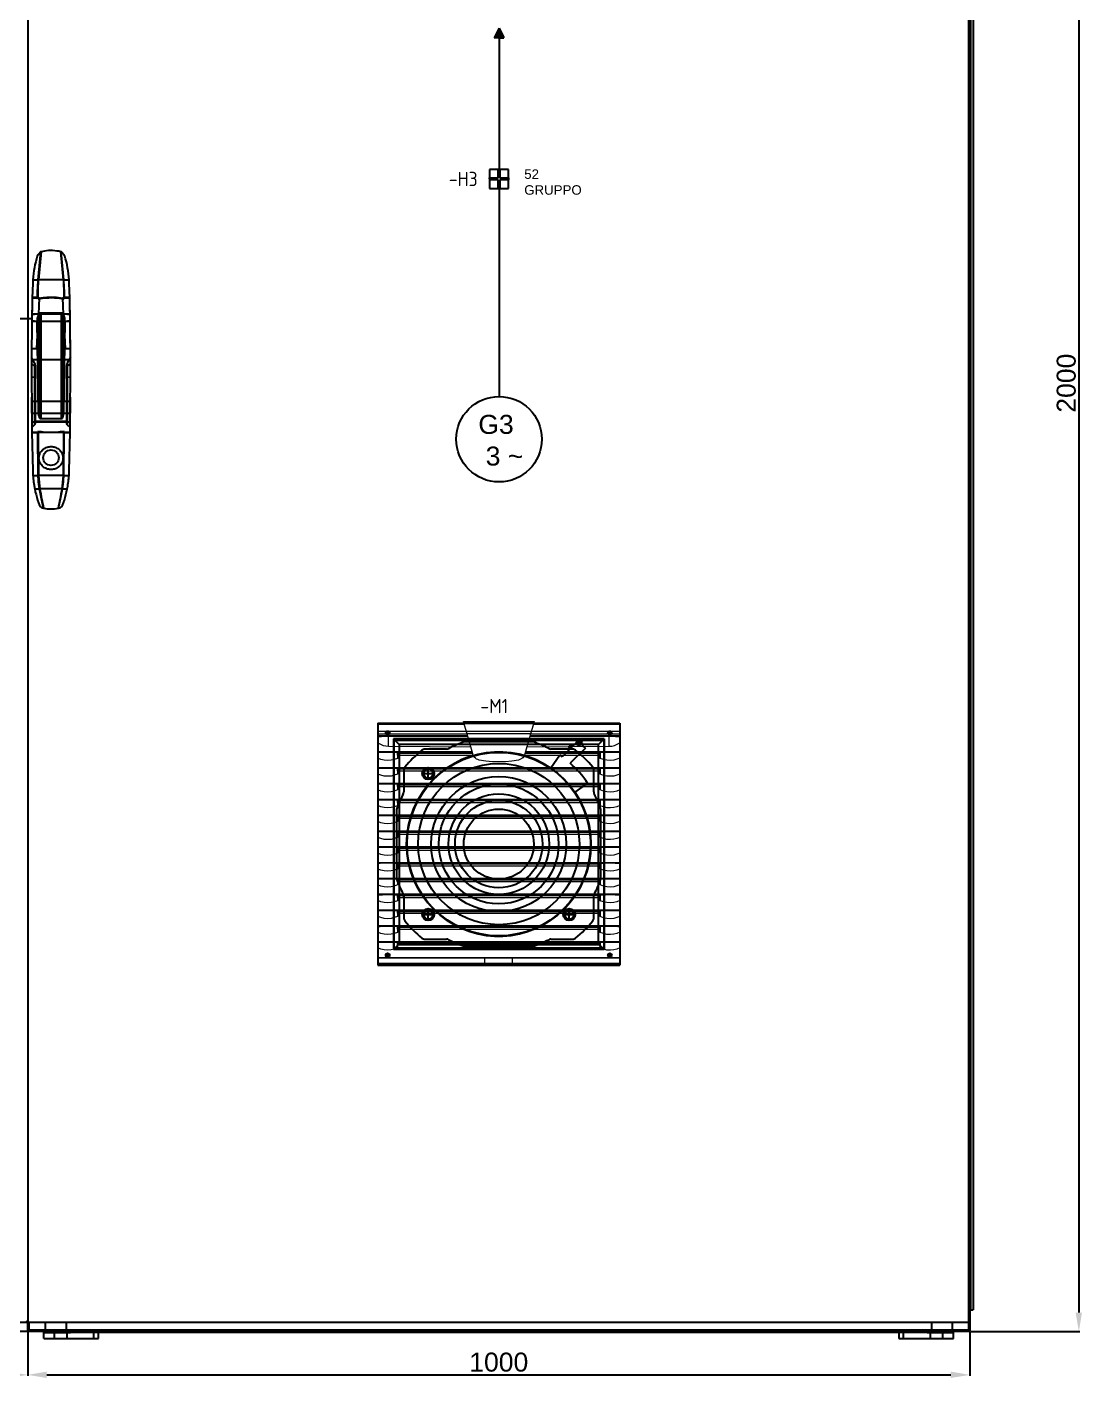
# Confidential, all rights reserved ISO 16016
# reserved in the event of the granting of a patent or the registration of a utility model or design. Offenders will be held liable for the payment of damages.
# Model space of a CAD drawing. Header units: millimetres. Extents: x 44347 to 51214, y 26794 to 32352.
# Drawn here: x 45708 to 46819, y 28807 to 30230 of the extents above; entities that cross this region are included whole.
import ezdxf
from ezdxf.enums import TextEntityAlignment as Align

# ---------------------------------------------------------------- set-up
doc = ezdxf.new("R2010")
doc.units = ezdxf.units.MM
doc.layers.add('000-PI-Oprema', color=30, linetype='Continuous', lineweight=5)
doc.layers.add('000-PI-ORMAR', color=2, linetype='Continuous')
doc.layers.add('1', color=4, linetype='Continuous')
doc.styles.add('PI0', font='isocpeur.ttf', dxfattribs={"width": 0.9})
doc.styles.get("Standard").update_dxf_attribs({"font": 'arial.ttf'})
doc.dimstyles.new('ISO-25-lb', dxfattribs={"dimtxt": 8, "dimasz": 8, "dimexe": 1.25, "dimexo": 0.625, "dimtad": 1, "dimtxsty": 'Standard', "dimcen": 5, "dimadec": 0, "dimazin": 0, "dimtfac": 1, "dimtmove": 0, "dimatfit": 3, "dimfxl": 1, "dimarcsym": 0})

# ---------------------------------------------------------------- blocks, each defined once
blk = doc.blocks.new('*U1361')
at = {"layer": '000-PI-ORMAR', "color": 7}
for p, q in [((-13.4, 105.2), (-10.6, 134.6)), ((-10.5, 134.6), (-10.9, 134.5)), ((10.9, 134.5), (10.5, 134.6)), ((13.4, 105.2), (10.6, 134.6)), ((-19.3, 101.3), (-19.7, 86.2)), ((-19.1, 105.2), (-13.4, 105.2)), ((13.2, 105.2), (-13.2, 105.2)), ((13.4, 105.2), (19.1, 105.2)), ((19.7, 86.2), (19.3, 101.3)), ((-19.7, 86.2), (-20.5, 27.7)), ((-19.7, 86.2), (-20.1, 61)), ((-19.7, 87), (-14.2, 87)), ((-19.7, 86.2), (-12.5, 86.2)), ((-14.1, 86.2), (-14.2, 87)), ((-14, 85.3), (-14.1, 86.2)), ((-12.5, 86.2), (-13.4, 60.3)), ((-11.2, 85.1), (-12.5, 86.2)), ((12.5, 86.2), (11.2, 85.1)), ((12, 85.8), (14, 85.3)), ((12.5, 86.2), (19.7, 86.2)), ((13.4, 60.3), (12.5, 86.2)), ((14, 85.3), (14.1, 86.2)), ((14.1, 86.2), (14.2, 87)), ((14.2, 87), (19.7, 87)), ((20.5, 27.7), (19.7, 86.2)), ((20.1, 60.6), (19.7, 86.2)), ((-20.1, 61.9), (-17.3, 61.9)), ((-20.1, 61.8), (-14.7, 61.8)), ((-20, 69.3), (-12.7, 69.3)), ((-20, 69), (-17.3, 69)), ((-17.3, 69.3), (17.3, 69.3)), ((-17.3, 61.8), (17.3, 61.8)), ((-15, 32.8), (-13.4, 60.3)), ((-13.3, -35.1), (-14.7, 61.8)), ((-12.7, 69.3), (-12.6, 69.3)), ((-12.6, 69.3), (-12.6, -39.1)), ((-10.7, 70.5), (-10.7, -41)), ((-10.7, 70.5), (10.7, 70.5)), ((10.7, 70.5), (10.7, -41)), ((12.6, 69.3), (12.6, -39.1)), ((12.6, 69.3), (12.7, 69.3)), ((12.7, 69.3), (20, 69.3)), ((14.7, 61.8), (13.3, -35.1)), ((13.4, 60.3), (15, 32.8)), ((14.7, 61.8), (20.1, 61.8)), ((17.3, 69), (20, 69)), ((17.3, 61.9), (20.1, 61.9)), ((20.5, 27.7), (20.3, 48.5)), ((-20.4, 35.9), (-20.5, 27.7)), ((-20.5, 32.8), (-15, 32.8)), ((15, 32.8), (20.5, 32.8)), ((-20.5, 27.7), (-20.1, -55.1)), ((-17.2, 17.8), (-20.5, 23.4)), ((-17.2, 14.2), (-20.5, 17)), ((-19.8, 21.4), (19.8, 21.4)), ((-17.2, 17.8), (-17.2, -47.4)), ((-16.2, 2.4), (-16.5, 15.5)), ((-16.5, 15.5), (-16.5, -46.1)), ((16.5, 15.5), (16.2, 2.4)), ((16.5, 15.5), (16.5, -46.1)), ((20.5, 23.4), (17.2, 17.8)), ((17.2, 17.8), (17.2, -47.4)), ((20.5, 17), (17.2, 14.2)), ((20.1, -55.1), (20.5, 27.7)), ((-17.2, 2.5), (-20.5, 2.6)), ((-16.4, 10.5), (-16.5, 13)), ((-16.2, 2.4), (-16.5, 2.5)), ((-16.2, -35.1), (-16.2, 2.4)), ((16.5, 2.5), (16.2, 2.4)), ((16.2, 2.4), (16.2, -35.1)), ((16.5, 13), (16.4, 10.5)), ((20.5, 2.6), (17.2, 2.5)), ((-20.5, -18.2), (-20.4, -35.1)), ((-20.5, -22.5), (20.5, -22.5)), ((-11.5, -22.7), (-11.5, -29.5)), ((20.4, -35.1), (20.5, -18.2)), ((-20.4, -35.1), (-13.3, -35.1)), ((-16.2, -35.1), (16.2, -35.1)), ((-10.7, -41), (10.7, -41)), ((13.3, -35.1), (20.4, -35.1)), ((-20.2, -44.2), (-20.1, -55.1)), ((-20.2, -44.2), (20.2, -44.2)), ((-20.2, -50.4), (-17.2, -47.4)), ((-20.1, -55.1), (20.1, -55.1)), ((-20.1, -55.1), (-19.2, -96.1)), ((-20.1, -55.7), (-14, -55.7)), ((-16.5, -46.1), (-16.4, -43.8)), ((-16.4, -43.8), (16.4, -43.8)), ((-14, -55.7), (-13.9, -55.1)), ((-13.4, -100.7), (-14, -55.7)), ((-13.9, -55.1), (-13.7, -54.4)), ((13.4, -100.7), (14, -55.7)), ((13.9, -55.1), (13.7, -54.4)), ((14, -55.7), (13.9, -55.1)), ((14, -55.7), (20.1, -55.7)), ((16.4, -43.8), (16.5, -46.1)), ((17.2, -47.4), (20.2, -50.4)), ((19.2, -96.1), (20.1, -55.1)), ((20.1, -55.1), (20.2, -44.2)), ((-19, -100.7), (-13.4, -100.7)), ((13.1, -100.7), (-13.1, -100.7)), ((13.4, -100.7), (19, -100.7)), ((-17.1, -114.8), (-12, -114.8)), ((11.7, -114.8), (-11.7, -114.8)), ((12, -114.8), (17.1, -114.8)), ((-9.7, -134.8), (-8, -135.2)), ((-7.8, -135.2), (-8, -135.2)), ((7.8, -135.2), (8, -135.2)), ((8, -135.2), (9.7, -134.8))]:
    blk.add_line(p, q, dxfattribs=at)
for points in [[(-14.4, 130.2), (-15.3, 127.2), (-16.1, 124.2), (-16.9, 121.1), (-17.5, 118), (-18.1, 114.8), (-18.5, 111.7), (-18.9, 108.5), (-19.1, 105.2)], [(-10.9, 134.5), (-11.6, 133.9), (-12.2, 133.2), (-12.8, 132.5), (-13.4, 131.8), (-13.9, 131), (-14.4, 130.2)], [(10.5, 134.6), (8.3, 135.2), (6.2, 135.5), (4, 135.8), (1.7, 136), (-0.5, 136), (-2.8, 135.9), (-4.7, 135.7), (-6.7, 135.5), (-8.6, 135.1), (-10.5, 134.6)], [(14.4, 130.2), (13.7, 131.4), (12.9, 132.5), (12.3, 133.2), (11.6, 133.9), (10.9, 134.5)], [(19.1, 105.2), (18.9, 108.4), (18.5, 111.6), (18.1, 114.7), (17.5, 117.9), (16.9, 121), (16.2, 124.1), (15.3, 127.2), (14.4, 130.2)], [(-19.1, 105.2), (-19.2, 104.3), (-19.2, 103.3), (-19.3, 102.3), (-19.3, 101.3)], [(-14.2, 87), (-14.2, 90.3), (-14.2, 93.5), (-14, 96.6), (-13.9, 99.7), (-13.6, 102.7), (-13.4, 105.2)], [(14.2, 87), (14.2, 90.3), (14.2, 93.5), (14, 96.6), (13.9, 99.7), (13.6, 102.7), (13.4, 105.2)], [(19.3, 101.3), (19.3, 102.3), (19.2, 103.3), (19.2, 104.3), (19.1, 105.2)], [(-14, 85.3), (-12.2, 85.8), (-12, 85.8)], [(-12, 85.8), (-10.3, 86.1), (-8.4, 86.4), (-6.5, 86.7), (-4.5, 86.9), (-2.5, 87), (-0.5, 87), (1.5, 87), (3.6, 86.9), (5.7, 86.8), (7.8, 86.5), (9.9, 86.2), (12, 85.8), (12, 85.8)], [(11.2, 85.1), (8.8, 85.5), (6.3, 85.8), (3.8, 86), (1.3, 86.1), (-0.8, 86.1), (-2.8, 86), (-4.9, 85.9), (-7, 85.7), (-9.1, 85.4), (-11.2, 85.1)], [(-12.7, 69.3), (-13.2, 68.4), (-13.6, 67.5), (-14, 66.6), (-14.3, 65.6), (-14.5, 64.6), (-14.6, 63.5), (-14.7, 62.5), (-14.7, 61.8)], [(-12.6, 69.3), (-12.5, 69.5), (-12.3, 69.7), (-12.2, 69.9), (-12, 70), (-11.8, 70.2), (-11.6, 70.3), (-11.4, 70.4), (-11.2, 70.4), (-11, 70.5), (-10.7, 70.5)], [(10.7, 70.5), (11, 70.5), (11.2, 70.4), (11.4, 70.4), (11.6, 70.3), (11.8, 70.2), (12, 70), (12.2, 69.9), (12.3, 69.7), (12.5, 69.5), (12.6, 69.3)], [(14.7, 61.8), (14.7, 62.9), (14.6, 63.9), (14.4, 65), (14.1, 66), (13.8, 66.9), (13.4, 67.9), (13, 68.8), (12.7, 69.3)], [(-16.5, 15.5), (-16.5, 15.9), (-16.6, 16.3), (-16.7, 16.6), (-16.8, 17), (-16.9, 17.3), (-17.1, 17.6), (-17.2, 17.8)], [(17.2, 17.8), (17, 17.5), (16.9, 17.2), (16.7, 16.8), (16.6, 16.5), (16.6, 16.1), (16.5, 15.8), (16.5, 15.5)], [(-16.4, -43.8), (-16.4, -43.1), (-16.3, -42.4), (-16.3, -41.6), (-16.3, -40.7), (-16.3, -39.9), (-16.3, -38.9), (-16.3, -38), (-16.2, -37), (-16.2, -36), (-16.2, -35.1)], [(-13.3, -35.1), (-13.2, -36.2), (-13.1, -37.2), (-12.9, -38.2), (-12.6, -39.1)], [(-12.6, -39.1), (-12.4, -39.6), (-12.1, -40.1), (-12, -40.4), (-11.8, -40.6), (-11.5, -40.7), (-11.3, -40.9), (-11, -40.9), (-10.8, -41), (-10.7, -41)], [(10.7, -41), (11, -40.9), (11.2, -40.9), (11.4, -40.8), (11.6, -40.7), (11.8, -40.5), (12, -40.3), (12.3, -39.8), (12.6, -39.3), (12.6, -39.1)], [(12.6, -39.1), (12.9, -38.1), (13.1, -37.1), (13.2, -36), (13.3, -35.1)], [(16.2, -35.1), (16.2, -36.1), (16.2, -37.1), (16.3, -38.1), (16.3, -39), (16.3, -39.9), (16.3, -40.8), (16.3, -41.7), (16.3, -42.5), (16.4, -43.2), (16.4, -43.8)], [(-17.2, -47.4), (-17, -47.3), (-16.9, -47.1), (-16.7, -46.9), (-16.6, -46.7), (-16.6, -46.5), (-16.5, -46.3), (-16.5, -46.1)], [(-9.6, -55.1), (-9.9, -55), (-11.8, -54.7), (-13.7, -54.4)], [(9.6, -55.1), (7.8, -55.3), (5.8, -55.5), (3.8, -55.6), (1.7, -55.7), (-0.4, -55.7), (-2.4, -55.6), (-4.3, -55.6), (-6.2, -55.4), (-8.1, -55.2), (-9.6, -55.1)], [(13.7, -54.4), (11.7, -54.8), (9.8, -55), (9.6, -55.1)], [(16.5, -46.1), (16.5, -46.3), (16.6, -46.5), (16.7, -46.8), (16.8, -47), (16.9, -47.1), (17.1, -47.3), (17.2, -47.4)], [(8.9, -73.9), (9.6, -74.6), (10.3, -75.5), (10.9, -76.3), (11.4, -77.3), (11.9, -78.2), (12.2, -79.2), (12.5, -80.2), (12.6, -81.3), (12.7, -82.3), (12.6, -83.3), (12.5, -84.2), (12.3, -85.2), (12.1, -86.1), (11.7, -87), (11.3, -87.9), (10.9, -88.7), (10.3, -89.5), (9.7, -90.3), (9, -91), (8.3, -91.6), (7.5, -92.2), (6.6, -92.8), (5.7, -93.3), (4.8, -93.7), (3.7, -94), (2.7, -94.3), (1.6, -94.5), (0.5, -94.5), (-0.6, -94.5), (-1.7, -94.4), (-2.8, -94.3), (-3.8, -94), (-4.9, -93.6), (-5.9, -93.2), (-6.9, -92.6), (-7.8, -92), (-8.6, -91.3), (-9.4, -90.6), (-10.1, -89.7), (-10.8, -88.9), (-11.3, -88), (-11.7, -87), (-12.1, -86.1), (-12.4, -85.1), (-12.6, -84.1), (-12.7, -83.1), (-12.7, -82.1), (-12.6, -81.2), (-12.5, -80.2), (-12.2, -79.3), (-11.9, -78.4), (-11.6, -77.5), (-11.1, -76.7), (-10.6, -75.9), (-10, -75.1), (-9.4, -74.3), (-8.6, -73.6), (-7.8, -73), (-7, -72.4), (-6.1, -71.9), (-5.1, -71.4), (-4.1, -71), (-3.1, -70.7), (-2, -70.5), (-0.9, -70.4), (0.1, -70.4), (1.2, -70.4), (2.3, -70.6), (3.3, -70.8), (4.4, -71.1), (5.4, -71.5), (6.3, -72), (7.2, -72.5), (8.1, -73.2), (8.9, -73.9)], [(-19.2, -96.1), (-19.1, -98.4), (-19, -100.7)], [(19, -100.7), (19.1, -98.4), (19.2, -96.1)], [(-19, -100.7), (-18.8, -102.4), (-18.7, -104.2), (-18.5, -105.9), (-18.3, -107.6), (-18.1, -109.2), (-17.8, -110.9), (-17.6, -111.9), (-17.5, -112.9), (-17.3, -113.9), (-17.1, -114.8)], [(-12, -114.8), (-12.4, -112.5), (-12.7, -110.1), (-13, -107.5), (-13.2, -104.8), (-13.4, -102.1), (-13.4, -100.7)], [(12, -114.8), (12.4, -112.5), (12.7, -110.1), (13, -107.5), (13.2, -104.8), (13.4, -102.1), (13.4, -100.7)], [(17.1, -114.8), (17.4, -113.4), (17.6, -111.9), (17.9, -110.4), (18.1, -108.7), (18.4, -107), (18.6, -105.3), (18.7, -104.2), (18.8, -103), (18.9, -101.8), (19, -100.7)], [(-17.1, -114.8), (-16.5, -117.9), (-15.7, -120.9), (-14.9, -123.8), (-14.1, -126.7), (-13.1, -129.6), (-12.1, -132.3)], [(-8, -135.2), (-10.5, -123.5), (-12, -114.8)], [(8, -135.2), (10.5, -123.5), (12, -114.8)], [(12.1, -132.3), (13.1, -129.6), (14.1, -126.8), (14.9, -123.9), (15.7, -120.9), (16.5, -117.9), (17.1, -114.8)], [(-12.1, -132.3), (-11.6, -133), (-11, -133.6), (-10.4, -134.2), (-9.7, -134.8)], [(-7.8, -135.2), (-5.9, -135.6), (-4.1, -135.8), (-2.2, -135.9), (-0.2, -136), (1.7, -136), (3.7, -135.8), (5.8, -135.6), (7.8, -135.2)], [(9.7, -134.8), (10.4, -134.2), (11, -133.6), (11.6, -133), (12.1, -132.3)]]:
    blk.add_lwpolyline(points, dxfattribs=at)
blk.add_circle((0, -82.1), 8.15, dxfattribs=at)
for centre, major_axis, ratio, start_param, end_param in [((73, -135.2), (0, 546.8), 0.175521, 1.054802, 1.115623), ((-73, -135.2), (0, 546.8), 0.175521, -1.115623, -1.054802), ((-7.5, 87.2), (0, 37), 0.175521, 1.061397, 1.596486), ((7.5, 87.2), (0, 37), 0.175521, 4.6867, 5.221788), ((-7.5, 87.2), (0, 37), 0.175521, -4.6867, -4.66155), ((7.5, 87.2), (0, 37), 0.175521, 4.66155, 4.6867), ((-19.5, 12.8), (-3, 0), 0.71325, 3.261467, 3.839724), ((-19.5, 2.5), (-3, 0), 0.017452, 3.261467, 3.839724), ((19.5, 12.8), (-3, 0), 0.71325, 5.585054, 6.163311), ((19.5, 2.5), (-3, 0), 0.017452, -0.698132, -0.119874), ((137.5, -39.6), (0, 669.9), 0.225671, -4.689366, -4.621155), ((-137.5, -39.6), (0, 669.9), 0.225671, 4.621155, 4.689366), ((-5.9, -95.4), (0, 32.4), 0.225671, 1.735147, 2.215471), ((5.9, -95.4), (0, 32.4), 0.225671, 4.067714, 4.548039), ((21.2, -9.1), (0, 180.2), 0.225671, -4.085045, -3.936826), ((-21.2, -9.1), (0, 180.2), 0.225671, 3.936826, 4.085045)]:
    blk.add_ellipse(centre, major_axis=major_axis, ratio=ratio, start_param=start_param, end_param=end_param, dxfattribs=at)
blk = doc.blocks.new('A$C34f25ed7')
at = {"layer": '000-PI-ORMAR', "color": 7}
blk.add_blockref('*U1361', (-4, -1008.4), dxfattribs=at)
blk = doc.blocks.new('*D1181')
at = {"color": 0, "lineweight": -2, "ltscale": 0.25, "transparency": 16777216}
for p, q in [((46701.1, 30853.3), (46816.5, 30853.3)), ((46815.3, 30833.3), (46815.3, 28876.3)), ((46701.1, 28856.3), (46816.5, 28856.3))]:
    blk.add_line(p, q, dxfattribs=at)
at = {"color": 0, "ltscale": 0.25, "transparency": 16777216}
for points in [[(46811.9, 30833.3), (46818.6, 30833.3), (46815.3, 30853.3)], [(46811.9, 28876.3), (46818.6, 28876.3), (46815.3, 28856.3)]]:
    blk.add_solid(points, dxfattribs=at)
at = {"layer": 'Defpoints', "color": 0, "ltscale": 0.25, "transparency": 16777216}
for p in [(46700.5, 30853.3), (46700.5, 28856.3), (46815.3, 28856.3)]:
    blk.add_point(p, dxfattribs=at)
at = {"color": 0, "ltscale": 0.25, "transparency": 16777216, "insert": (46802.1, 29854.8), "char_height": 20, "attachment_point": 5, "rotation": 90}
blk.add_mtext('2000', dxfattribs=at)
blk = doc.blocks.new('*D1182')
at = {"color": 0, "lineweight": -2, "ltscale": 0.25, "transparency": 16777216}
for p, q in [((44716.5, 28855.7), (44716.5, 28809.5)), ((45708.5, 28855.7), (45708.5, 28809.5)), ((44736.5, 28810.7), (45688.5, 28810.7))]:
    blk.add_line(p, q, dxfattribs=at)
at = {"color": 0, "ltscale": 0.25, "transparency": 16777216}
for points in [[(44736.5, 28814.1), (44736.5, 28807.4), (44716.5, 28810.7)], [(45688.5, 28814.1), (45688.5, 28807.4), (45708.5, 28810.7)]]:
    blk.add_solid(points, dxfattribs=at)
at = {"layer": 'Defpoints', "color": 0, "ltscale": 0.25, "transparency": 16777216}
for p in [(44716.5, 28856.3), (45708.5, 28856.3), (45708.5, 28810.7)]:
    blk.add_point(p, dxfattribs=at)
at = {"color": 0, "ltscale": 0.25, "transparency": 16777216, "insert": (45212.5, 28824), "char_height": 20, "attachment_point": 5}
blk.add_mtext('1000', dxfattribs=at)
blk = doc.blocks.new('*D1183')
at = {"color": 0, "lineweight": -2, "ltscale": 0.25, "transparency": 16777216}
for p, q in [((45708.5, 28855.7), (45708.5, 28809.5)), ((46700.5, 28855.7), (46700.5, 28809.5)), ((45728.5, 28810.7), (46680.5, 28810.7))]:
    blk.add_line(p, q, dxfattribs=at)
at = {"color": 0, "ltscale": 0.25, "transparency": 16777216}
for points in [[(45728.5, 28814.1), (45728.5, 28807.4), (45708.5, 28810.7)], [(46680.5, 28814.1), (46680.5, 28807.4), (46700.5, 28810.7)]]:
    blk.add_solid(points, dxfattribs=at)
at = {"layer": 'Defpoints', "color": 0, "ltscale": 0.25, "transparency": 16777216}
for p in [(45708.5, 28856.3), (46700.5, 28856.3), (46700.5, 28810.7)]:
    blk.add_point(p, dxfattribs=at)
at = {"color": 0, "ltscale": 0.25, "transparency": 16777216, "insert": (46204.5, 28824), "char_height": 20, "attachment_point": 5}
blk.add_mtext('1000', dxfattribs=at)
blk = doc.blocks.new('3240.100_resetka')
at = {"layer": '000-PI-Oprema', "color": 7}
for p, q in [((43518.6, 35907.6), (43609.2, 35907.8)), ((43518.6, 35907.6), (43609.1, 35907.6)), ((43518.6, 35907.6), (43518.6, 35653)), ((43518.6, 35906.4), (43609.6, 35906.4)), ((43608.8, 35909.1), (43683.4, 35909.1)), ((43618.6, 35875), (43608.8, 35909.1)), ((43608.8, 35908.9), (43683.3, 35908.9)), ((43609.2, 35907.8), (43683, 35907.8)), ((43683.4, 35909.1), (43673.6, 35875)), ((43682.6, 35906.4), (43773.6, 35906.4)), ((43683, 35907.8), (43773.6, 35907.6)), ((43683.1, 35907.6), (43773.6, 35907.6)), ((43773.6, 35907.6), (43773.6, 35653)), ((43518.6, 35898.9), (43611.7, 35898.9)), ((43518.6, 35896.1), (43612.5, 35896.1)), ((43518.6, 35894.4), (43613, 35894.4)), ((43518.6, 35893.9), (43613.1, 35893.9)), ((43529.9, 35883.2), (43529.9, 35893.7)), ((43529.9, 35893.7), (43613.2, 35893.7)), ((43611.6, 35899.1), (43680.5, 35899.1)), ((43612.4, 35896.5), (43679.8, 35896.5)), ((43679, 35893.9), (43773.6, 35893.9)), ((43679, 35893.7), (43762.3, 35893.7)), ((43679.2, 35894.4), (43773.6, 35894.4)), ((43679.7, 35896.1), (43773.6, 35896.1)), ((43680.4, 35898.9), (43773.6, 35898.9)), ((43762.3, 35883.2), (43762.3, 35893.7)), ((43518.6, 35877.5), (43617.8, 35877.5)), ((43518.6, 35876.9), (43618, 35876.9)), ((43529.9, 35883.2), (43616.4, 35882.5)), ((43539.5, 35876.3), (43539.5, 35870.4)), ((43539.5, 35875.9), (43539.5, 35876.3)), ((43539.5, 35873.9), (43539.5, 35875.9)), ((43539.5, 35875.9), (43618.3, 35875.9)), ((43539.5, 35873.9), (43539.5, 35870.4)), ((43539.5, 35873.9), (43619, 35873.9)), ((43673.2, 35873.9), (43752.6, 35873.9)), ((43673.9, 35875.9), (43752.6, 35875.9)), ((43674.2, 35876.9), (43773.6, 35876.9)), ((43674.3, 35877.5), (43773.6, 35877.5)), ((43675.8, 35882.5), (43762.3, 35883.2)), ((43752.7, 35876.3), (43752.6, 35875.9)), ((43752.6, 35875.9), (43752.6, 35873.9)), ((43752.7, 35870.4), (43752.6, 35873.9)), ((43752.7, 35876.3), (43752.7, 35870.4)), ((43518.6, 35860.9), (43773.6, 35860.9)), ((43518.6, 35860.2), (43660.7, 35860.2)), ((43539.5, 35859.7), (43539.5, 35853.7)), ((43539.5, 35859.2), (43539.5, 35859.7)), ((43539.5, 35857.2), (43539.5, 35859.2)), ((43539.5, 35859.2), (43752.6, 35859.2)), ((43660.7, 35860.2), (43773.6, 35860.2)), ((43752.7, 35859.7), (43752.6, 35859.2)), ((43752.6, 35859.2), (43752.6, 35857.2)), ((43752.7, 35859.7), (43752.7, 35853.7)), ((43518.6, 35844.2), (43773.6, 35844.2)), ((43539.5, 35857.2), (43539.5, 35853.7)), ((43539.5, 35857.2), (43752.6, 35857.2)), ((43752.7, 35853.7), (43752.6, 35857.2)), ((43518.6, 35843.6), (43660.7, 35843.6)), ((43539.5, 35843), (43539.5, 35837.1)), ((43539.5, 35842.6), (43539.5, 35843)), ((43539.5, 35840.6), (43539.5, 35842.6)), ((43539.5, 35842.6), (43752.6, 35842.6)), ((43539.5, 35840.6), (43539.5, 35837.1)), ((43539.5, 35840.6), (43752.6, 35840.6)), ((43660.7, 35843.6), (43773.6, 35843.6)), ((43752.7, 35843), (43752.6, 35842.6)), ((43752.6, 35842.6), (43752.6, 35840.6)), ((43752.7, 35837.1), (43752.6, 35840.6)), ((43752.7, 35843), (43752.7, 35837.1)), ((43518.6, 35827.5), (43773.6, 35827.5)), ((43518.6, 35826.9), (43660.7, 35826.9)), ((43539.5, 35826.3), (43539.5, 35820.4)), ((43539.5, 35825.9), (43539.5, 35826.3)), ((43539.5, 35823.9), (43539.5, 35825.9)), ((43539.5, 35825.9), (43752.6, 35825.9)), ((43539.5, 35823.9), (43539.5, 35820.4)), ((43539.5, 35823.9), (43752.6, 35823.9)), ((43660.7, 35826.9), (43773.6, 35826.9)), ((43752.7, 35826.3), (43752.6, 35825.9)), ((43752.6, 35825.9), (43752.6, 35823.9)), ((43752.7, 35820.4), (43752.6, 35823.9)), ((43752.7, 35826.3), (43752.7, 35820.4)), ((43518.6, 35810.9), (43773.6, 35810.9)), ((43518.6, 35810.3), (43660.7, 35810.3)), ((43539.5, 35809.7), (43539.5, 35803.8)), ((43539.5, 35809.2), (43539.5, 35809.7)), ((43539.5, 35807.3), (43539.5, 35809.2)), ((43539.5, 35809.2), (43752.6, 35809.2)), ((43539.5, 35807.3), (43539.5, 35803.8)), ((43539.5, 35807.3), (43752.6, 35807.3)), ((43660.7, 35810.3), (43773.6, 35810.3)), ((43752.7, 35809.7), (43752.6, 35809.2)), ((43752.6, 35809.2), (43752.6, 35807.3)), ((43752.7, 35803.8), (43752.6, 35807.3)), ((43752.7, 35809.7), (43752.7, 35803.8)), ((43518.6, 35794.2), (43773.6, 35794.2)), ((43518.6, 35793.6), (43660.7, 35793.6)), ((43539.5, 35793), (43539.5, 35787.1)), ((43539.5, 35792.6), (43539.5, 35793)), ((43539.5, 35790.6), (43539.5, 35792.6)), ((43539.5, 35792.6), (43752.6, 35792.6)), ((43539.5, 35790.6), (43539.5, 35787.1)), ((43539.5, 35790.6), (43752.6, 35790.6)), ((43660.7, 35793.6), (43773.6, 35793.6)), ((43752.7, 35793), (43752.6, 35792.6)), ((43752.6, 35792.6), (43752.6, 35790.6)), ((43752.7, 35787.1), (43752.6, 35790.6)), ((43752.7, 35793), (43752.7, 35787.1)), ((43518.6, 35777.6), (43773.6, 35777.6)), ((43518.6, 35776.9), (43660.7, 35776.9)), ((43539.5, 35776.4), (43539.5, 35770.4)), ((43539.5, 35775.9), (43539.5, 35776.4)), ((43539.5, 35773.9), (43539.5, 35775.9)), ((43539.5, 35775.9), (43752.6, 35775.9)), ((43539.5, 35773.9), (43539.5, 35770.4)), ((43539.5, 35773.9), (43752.6, 35773.9)), ((43660.7, 35776.9), (43773.6, 35776.9)), ((43752.7, 35776.4), (43752.6, 35775.9)), ((43752.6, 35775.9), (43752.6, 35773.9)), ((43752.7, 35770.4), (43752.6, 35773.9)), ((43752.7, 35776.4), (43752.7, 35770.4)), ((43518.6, 35760.9), (43773.6, 35760.9)), ((43518.6, 35760.3), (43660.7, 35760.3)), ((43539.5, 35759.7), (43539.5, 35753.8)), ((43539.5, 35759.3), (43539.5, 35759.7)), ((43539.5, 35757.3), (43539.5, 35759.3)), ((43539.5, 35759.3), (43752.6, 35759.3)), ((43660.7, 35760.3), (43773.6, 35760.3)), ((43752.7, 35759.7), (43752.6, 35759.3)), ((43752.6, 35759.3), (43752.6, 35757.3)), ((43752.7, 35759.7), (43752.7, 35753.8)), ((43518.6, 35744.2), (43773.6, 35744.2)), ((43539.5, 35757.3), (43539.5, 35753.8)), ((43539.5, 35757.3), (43752.6, 35757.3)), ((43752.7, 35753.8), (43752.6, 35757.3)), ((43518.6, 35743.6), (43660.7, 35743.6)), ((43539.5, 35743), (43539.5, 35737.1)), ((43539.5, 35742.6), (43539.5, 35743)), ((43539.5, 35740.6), (43539.5, 35742.6)), ((43539.5, 35742.6), (43752.6, 35742.6)), ((43539.5, 35740.6), (43539.5, 35737.1)), ((43539.5, 35740.6), (43752.6, 35740.6)), ((43660.7, 35743.6), (43773.6, 35743.6)), ((43752.7, 35743), (43752.6, 35742.6)), ((43752.6, 35742.6), (43752.6, 35740.6)), ((43752.7, 35737.1), (43752.6, 35740.6)), ((43752.7, 35743), (43752.7, 35737.1)), ((43518.6, 35727.6), (43773.6, 35727.6)), ((43518.6, 35727), (43660.7, 35727)), ((43539.5, 35726.4), (43539.5, 35720.5)), ((43539.5, 35725.9), (43539.5, 35726.4)), ((43539.5, 35724), (43539.5, 35725.9)), ((43539.5, 35725.9), (43752.6, 35725.9)), ((43539.5, 35724), (43539.5, 35720.5)), ((43539.5, 35724), (43752.6, 35724)), ((43660.7, 35727), (43773.6, 35727)), ((43752.7, 35726.4), (43752.6, 35725.9)), ((43752.6, 35725.9), (43752.6, 35724)), ((43752.7, 35720.5), (43752.6, 35724)), ((43752.7, 35726.4), (43752.7, 35720.5)), ((43518.6, 35710.9), (43773.6, 35710.9)), ((43518.6, 35710.3), (43660.7, 35710.3)), ((43539.5, 35709.7), (43539.5, 35703.8)), ((43539.5, 35709.3), (43539.5, 35709.7)), ((43539.5, 35707.3), (43539.5, 35709.3)), ((43539.5, 35709.3), (43752.6, 35709.3)), ((43539.5, 35707.3), (43539.5, 35703.8)), ((43539.5, 35707.3), (43752.6, 35707.3)), ((43660.7, 35710.3), (43773.6, 35710.3)), ((43752.7, 35709.7), (43752.6, 35709.3)), ((43752.6, 35709.3), (43752.6, 35707.3)), ((43752.7, 35703.8), (43752.6, 35707.3)), ((43752.7, 35709.7), (43752.7, 35703.8)), ((43518.6, 35694.3), (43773.6, 35694.3)), ((43518.6, 35693.6), (43660.7, 35693.6)), ((43539.5, 35693.1), (43539.5, 35687.1)), ((43539.5, 35692.6), (43539.5, 35693.1)), ((43539.5, 35690.6), (43539.5, 35692.6)), ((43539.5, 35692.6), (43752.6, 35692.6)), ((43539.5, 35690.6), (43539.5, 35687.1)), ((43539.5, 35690.6), (43752.6, 35690.6)), ((43660.7, 35693.6), (43773.6, 35693.6)), ((43752.7, 35693.1), (43752.6, 35692.6)), ((43752.6, 35692.6), (43752.6, 35690.6)), ((43752.7, 35687.1), (43752.6, 35690.6)), ((43752.7, 35693.1), (43752.7, 35687.1)), ((43518.6, 35677.6), (43773.6, 35677.6)), ((43518.6, 35677), (43660.7, 35677)), ((43539.5, 35676.4), (43539.5, 35670.6)), ((43539.5, 35676), (43539.5, 35676.4)), ((43539.5, 35674.1), (43539.5, 35676)), ((43539.5, 35676), (43752.6, 35676)), ((43539.5, 35674.1), (43539.5, 35670.6)), ((43539.5, 35674.1), (43752.6, 35674.1)), ((43660.7, 35677), (43773.6, 35677)), ((43752.7, 35676.4), (43752.6, 35676)), ((43752.6, 35676), (43752.6, 35674.1)), ((43752.7, 35670.6), (43752.6, 35674.1)), ((43752.7, 35676.4), (43752.7, 35670.6)), ((43518.6, 35660.6), (43773.6, 35660.6)), ((43518.6, 35660.5), (43773.6, 35660.5)), ((43631.4, 35654.9), (43631.4, 35660.5)), ((43660.7, 35654.9), (43660.7, 35660.5)), ((43518.6, 35654.9), (43773.6, 35654.9)), ((43518.6, 35653.2), (43773.6, 35653.2)), ((43773.6, 35653), (43518.6, 35653)), ((43631.7, 35652.8), (43631.5, 35653.2)), ((43660.4, 35652.8), (43660.7, 35653.2))]:
    blk.add_line(p, q, dxfattribs=at)
for points in [[(43518.6, 35893.3), (43522.7, 35893.5), (43525, 35893.6), (43527.3, 35893.6), (43529.9, 35893.7)], [(43518.6, 35886.8), (43521.4, 35885.4), (43524.5, 35884.1), (43527.1, 35883.5), (43529.9, 35883.2)], [(43762.3, 35893.7), (43766.8, 35893.6), (43769.1, 35893.5), (43771.3, 35893.5), (43773.6, 35893.3)], [(43762.3, 35883.2), (43765, 35883.4), (43767.8, 35884.1), (43770.8, 35885.4), (43773.6, 35886.8)], [(43539.5, 35876.3), (43536.9, 35876.4), (43534.4, 35876.5), (43531.7, 35876.5), (43529, 35876.5), (43526.4, 35876.5), (43523.7, 35876.5), (43521.1, 35876.4), (43518.6, 35876.3)], [(43625.4, 35868.6), (43624, 35869.1), (43622.6, 35869.7), (43621.4, 35870.6), (43620.3, 35871.7), (43619.4, 35872.9), (43618.8, 35874.3), (43618.6, 35875)], [(43673.6, 35875), (43673.1, 35873.6), (43672.3, 35872.3), (43671.3, 35871.1), (43670.2, 35870.1), (43668.9, 35869.4), (43667.4, 35868.8), (43666.7, 35868.6)], [(43773.6, 35876.3), (43771.3, 35876.4), (43768.8, 35876.5), (43766.3, 35876.5), (43763.7, 35876.5), (43761, 35876.5), (43758.3, 35876.5), (43755.5, 35876.4), (43752.7, 35876.3)], [(43539.5, 35870.4), (43536.1, 35869.3), (43532.6, 35868.4), (43529.1, 35868.1), (43525.4, 35868.4), (43521.9, 35869.3), (43518.6, 35870.5)], [(43539.5, 35859.7), (43536.9, 35859.8), (43534.4, 35859.8), (43531.7, 35859.9), (43529, 35859.9), (43526.4, 35859.9), (43523.7, 35859.8), (43521.1, 35859.7), (43518.6, 35859.6)], [(43666.7, 35868.6), (43660, 35867.5), (43653.3, 35866.8), (43646.5, 35866.6), (43639.4, 35866.8), (43632.4, 35867.5), (43625.4, 35868.6)], [(43773.6, 35870.5), (43770.5, 35869.4), (43767.1, 35868.5), (43763.6, 35868.1), (43759.8, 35868.4), (43756.2, 35869.2), (43752.7, 35870.4)], [(43773.6, 35859.6), (43771.3, 35859.7), (43768.8, 35859.8), (43766.3, 35859.9), (43763.7, 35859.9), (43761, 35859.9), (43758.3, 35859.8), (43755.5, 35859.8), (43752.7, 35859.7)], [(43539.5, 35853.7), (43536.1, 35852.6), (43532.6, 35851.8), (43529.1, 35851.5), (43525.4, 35851.8), (43521.9, 35852.6), (43518.6, 35853.9)], [(43773.6, 35853.9), (43770.5, 35852.7), (43767.1, 35851.8), (43763.6, 35851.5), (43759.8, 35851.7), (43756.2, 35852.5), (43752.7, 35853.7)], [(43539.5, 35843), (43536.9, 35843.1), (43534.4, 35843.2), (43531.7, 35843.2), (43529, 35843.2), (43526.4, 35843.2), (43523.7, 35843.2), (43521.1, 35843.1), (43518.6, 35843)], [(43539.5, 35837.1), (43536.1, 35835.9), (43532.6, 35835.1), (43529.1, 35834.8), (43525.4, 35835.1), (43521.9, 35836), (43518.6, 35837.2)], [(43773.6, 35843), (43771.3, 35843.1), (43768.8, 35843.1), (43766.3, 35843.2), (43763.7, 35843.2), (43761, 35843.2), (43758.3, 35843.2), (43755.5, 35843.1), (43752.7, 35843)], [(43773.6, 35837.2), (43770.5, 35836), (43767.1, 35835.2), (43763.6, 35834.8), (43759.8, 35835.1), (43756.2, 35835.9), (43752.7, 35837.1)], [(43539.5, 35826.3), (43536.9, 35826.4), (43534.4, 35826.5), (43531.7, 35826.5), (43529, 35826.6), (43526.4, 35826.5), (43523.7, 35826.5), (43521.1, 35826.4), (43518.6, 35826.3)], [(43539.5, 35820.4), (43536.1, 35819.3), (43532.6, 35818.5), (43529.1, 35818.2), (43525.4, 35818.5), (43521.9, 35819.3), (43518.6, 35820.6)], [(43773.6, 35826.3), (43771.3, 35826.4), (43768.8, 35826.5), (43766.3, 35826.5), (43763.7, 35826.6), (43761, 35826.5), (43758.3, 35826.5), (43755.5, 35826.4), (43752.7, 35826.3)], [(43773.6, 35820.6), (43770.5, 35819.4), (43767.1, 35818.5), (43763.6, 35818.2), (43759.8, 35818.4), (43756.2, 35819.2), (43752.7, 35820.4)], [(43539.5, 35809.7), (43536.9, 35809.8), (43534.4, 35809.8), (43531.7, 35809.9), (43529, 35809.9), (43526.4, 35809.9), (43523.7, 35809.8), (43521.1, 35809.8), (43518.6, 35809.7)], [(43539.5, 35803.8), (43536.1, 35802.6), (43532.6, 35801.8), (43529.1, 35801.5), (43525.4, 35801.8), (43521.9, 35802.6), (43518.6, 35803.9)], [(43773.6, 35809.7), (43771.3, 35809.8), (43768.8, 35809.8), (43766.3, 35809.9), (43763.7, 35809.9), (43761, 35809.9), (43758.3, 35809.8), (43755.5, 35809.8), (43752.7, 35809.7)], [(43773.6, 35803.9), (43770.5, 35802.7), (43767.1, 35801.9), (43763.6, 35801.5), (43759.8, 35801.8), (43756.2, 35802.6), (43752.7, 35803.8)], [(43539.5, 35793), (43536.9, 35793.1), (43534.4, 35793.2), (43531.7, 35793.2), (43529, 35793.2), (43526.4, 35793.2), (43523.7, 35793.2), (43521.1, 35793.1), (43518.6, 35793)], [(43539.5, 35787.1), (43536.1, 35786), (43532.6, 35785.1), (43529.1, 35784.8), (43525.4, 35785.1), (43521.9, 35786), (43518.6, 35787.2)], [(43773.6, 35793), (43771.3, 35793.1), (43768.8, 35793.2), (43766.3, 35793.2), (43763.7, 35793.2), (43761, 35793.2), (43758.3, 35793.2), (43755.5, 35793.1), (43752.7, 35793)], [(43773.6, 35787.2), (43770.5, 35786.1), (43767.1, 35785.2), (43763.6, 35784.8), (43759.8, 35785.1), (43756.2, 35785.9), (43752.7, 35787.1)], [(43539.5, 35776.4), (43536.9, 35776.5), (43534.4, 35776.5), (43531.7, 35776.6), (43529, 35776.6), (43526.4, 35776.6), (43523.7, 35776.5), (43521.1, 35776.4), (43518.6, 35776.3)], [(43773.6, 35776.3), (43771.3, 35776.4), (43768.8, 35776.5), (43766.3, 35776.6), (43763.7, 35776.6), (43761, 35776.6), (43758.3, 35776.5), (43755.5, 35776.5), (43752.7, 35776.4)], [(43539.5, 35770.4), (43536.1, 35769.3), (43532.6, 35768.5), (43529.1, 35768.2), (43525.4, 35768.5), (43521.9, 35769.3), (43518.6, 35770.6)], [(43539.5, 35759.7), (43536.9, 35759.8), (43534.4, 35759.9), (43531.7, 35759.9), (43529, 35759.9), (43526.4, 35759.9), (43523.7, 35759.9), (43521.1, 35759.8), (43518.6, 35759.7)], [(43773.6, 35770.6), (43770.5, 35769.4), (43767.1, 35768.5), (43763.6, 35768.2), (43759.8, 35768.4), (43756.2, 35769.2), (43752.7, 35770.4)], [(43773.6, 35759.7), (43771.3, 35759.8), (43768.8, 35759.8), (43766.3, 35759.9), (43763.7, 35759.9), (43761, 35759.9), (43758.3, 35759.9), (43755.5, 35759.8), (43752.7, 35759.7)], [(43539.5, 35753.8), (43536.1, 35752.6), (43532.6, 35751.8), (43529.1, 35751.5), (43525.4, 35751.8), (43521.9, 35752.7), (43518.6, 35753.9)], [(43773.6, 35753.9), (43770.5, 35752.7), (43767.1, 35751.9), (43763.6, 35751.5), (43759.8, 35751.8), (43756.2, 35752.6), (43752.7, 35753.8)], [(43539.5, 35743), (43536.9, 35743.1), (43534.4, 35743.2), (43531.7, 35743.2), (43529, 35743.3), (43526.4, 35743.2), (43523.7, 35743.2), (43521.1, 35743.1), (43518.6, 35743)], [(43539.5, 35737.1), (43536.1, 35736), (43532.6, 35735.2), (43529.1, 35734.9), (43525.4, 35735.2), (43521.9, 35736), (43518.6, 35737.3)], [(43773.6, 35743), (43771.3, 35743.1), (43768.8, 35743.2), (43766.3, 35743.2), (43763.7, 35743.3), (43761, 35743.2), (43758.3, 35743.2), (43755.5, 35743.1), (43752.7, 35743)], [(43773.6, 35737.3), (43770.5, 35736.1), (43767.1, 35735.2), (43763.6, 35734.9), (43759.8, 35735.1), (43756.2, 35735.9), (43752.7, 35737.1)], [(43539.5, 35726.4), (43536.9, 35726.5), (43534.4, 35726.5), (43531.7, 35726.6), (43529, 35726.6), (43526.4, 35726.6), (43523.7, 35726.5), (43521.1, 35726.5), (43518.6, 35726.4)], [(43539.5, 35720.5), (43536.1, 35719.3), (43532.6, 35718.5), (43529.1, 35718.2), (43525.4, 35718.5), (43521.9, 35719.3), (43518.6, 35720.6)], [(43773.6, 35726.4), (43771.3, 35726.5), (43768.8, 35726.5), (43766.3, 35726.6), (43763.7, 35726.6), (43761, 35726.6), (43758.3, 35726.5), (43755.5, 35726.5), (43752.7, 35726.4)], [(43773.6, 35720.6), (43770.5, 35719.4), (43767.1, 35718.6), (43763.6, 35718.2), (43759.8, 35718.5), (43756.2, 35719.3), (43752.7, 35720.5)], [(43539.5, 35709.7), (43536.9, 35709.8), (43534.4, 35709.9), (43531.7, 35709.9), (43529, 35709.9), (43526.4, 35709.9), (43523.7, 35709.9), (43521.1, 35709.8), (43518.6, 35709.7)], [(43539.5, 35703.8), (43536.1, 35702.7), (43532.6, 35701.8), (43529.1, 35701.5), (43525.4, 35701.8), (43521.9, 35702.7), (43518.6, 35703.9)], [(43773.6, 35709.7), (43771.3, 35709.8), (43768.8, 35709.9), (43766.3, 35709.9), (43763.7, 35709.9), (43761, 35709.9), (43758.3, 35709.9), (43755.5, 35709.8), (43752.7, 35709.7)], [(43773.6, 35703.9), (43770.5, 35702.8), (43767.1, 35701.9), (43763.6, 35701.5), (43759.8, 35701.8), (43756.2, 35702.6), (43752.7, 35703.8)], [(43539.5, 35693.1), (43536.9, 35693.2), (43534.4, 35693.2), (43531.7, 35693.3), (43529, 35693.3), (43526.4, 35693.3), (43523.7, 35693.2), (43521.1, 35693.1), (43518.6, 35693)], [(43773.6, 35693), (43771.3, 35693.1), (43768.8, 35693.2), (43766.3, 35693.3), (43763.7, 35693.3), (43761, 35693.3), (43758.3, 35693.2), (43755.5, 35693.2), (43752.7, 35693.1)], [(43539.5, 35687.1), (43536.1, 35686), (43532.6, 35685.2), (43529.1, 35684.9), (43525.4, 35685.2), (43521.9, 35686), (43518.6, 35687.3)], [(43539.5, 35676.4), (43536.9, 35676.5), (43534.4, 35676.6), (43531.7, 35676.6), (43529, 35676.6), (43526.4, 35676.6), (43523.7, 35676.6), (43521.1, 35676.5), (43518.6, 35676.4)], [(43773.6, 35687.3), (43770.5, 35686.1), (43767.1, 35685.2), (43763.6, 35684.9), (43759.8, 35685.1), (43756.2, 35685.9), (43752.7, 35687.1)], [(43773.6, 35676.4), (43771.3, 35676.5), (43768.8, 35676.5), (43766.3, 35676.6), (43763.7, 35676.6), (43761, 35676.6), (43758.3, 35676.6), (43755.5, 35676.5), (43752.7, 35676.4)], [(43539.5, 35670.6), (43536.1, 35669.5), (43532.6, 35668.7), (43529.1, 35668.4), (43525.4, 35668.7), (43521.9, 35669.5), (43518.6, 35670.8)], [(43773.6, 35670.8), (43770.5, 35669.6), (43767.1, 35668.7), (43763.6, 35668.4), (43759.8, 35668.6), (43756.2, 35669.4), (43752.7, 35670.6)]]:
    blk.add_lwpolyline(points, dxfattribs=at)
for centre, end in [((43540.1, 35725.1), 27.4977), ((43541, 35725.3), 27.6098)]:
    blk.add_arc(centre, 5, 0, end, dxfattribs=at)
for centre, major_axis, start_param, end_param in [((43631.4, 35660.5), (0, -0.5), 4.453338, 4.712389), ((43660.7, 35660.5), (0, -0.5), 1.570796, 1.829847), ((43631.5, 35654.9), (0, -1.78), 4.712389, 6.265732), ((43660.7, 35654.9), (0, -1.78), 0.017453, 1.570796)]:
    blk.add_ellipse(centre, major_axis=major_axis, ratio=0.013892, start_param=start_param, end_param=end_param, dxfattribs=at)
blk = doc.blocks.new('vrata_bez_kvake1')
at = {"layer": '1', "color": 7, "lineweight": -2}
for p, q in [((43814.1, 30905.5), (43814.1, 28925)), ((43818.1, 29979.2), (43730.1, 29979.2))]:
    blk.add_line(p, q, dxfattribs=at)
blk.add_lwpolyline([(43814.1, 28925), (43814.1, 28924.8), (43814.1, 28924.7), (43814.1, 28924.5), (43814, 28924.3), (43813.9, 28924.2), (43813.9, 28924), (43813.8, 28923.9), (43813.7, 28923.7), (43813.5, 28923.6), (43813.4, 28923.5), (43813.3, 28923.4), (43813.1, 28923.3), (43813, 28923.2), (43812.8, 28923.1), (43812.6, 28923.1), (43812.5, 28923.1), (43812.3, 28923), (43812.1, 28923)], dxfattribs=at)

msp = doc.modelspace()

# ---------------------------------------------------------------- hatches: boundary and pattern name
at = {"ltscale": 0.25}
h = msp.add_hatch(color=7, dxfattribs=at)
h.dxf.hatch_style = 1
h.paths.add_polyline_path([(46204.777, 30228.428), (46199.777, 30218.428), (46204.777, 30218.428), (46209.777, 30218.428)])
h = msp.add_hatch(color=7, dxfattribs=at)
h.dxf.hatch_style = 1
h.paths.add_polyline_path([(46214.777, 30070.879), (46205.777, 30070.879), (46205.777, 30079.879), (46204.777, 30079.879), (46203.777, 30079.879), (46203.777, 30070.879), (46194.777, 30070.879), (46194.777, 30069.879), (46194.777, 30068.879), (46203.777, 30068.879), (46203.777, 30059.879), (46205.777, 30059.879), (46205.777, 30068.879), (46214.777, 30068.879)])

# ---------------------------------------------------------------- linework, layer by layer
at = {"color": 7, "ltscale": 0.25}
for p, q in [((45708.502, 30850.835), (45708.502, 28866.335)), ((46204.777, 30228.428), (46199.777, 30218.428)), ((46204.777, 30228.428), (46209.777, 30218.428)), ((46204.777, 30218.428), (46199.777, 30218.428)), ((46204.777, 30218.428), (46204.777, 30079.879)), ((46204.777, 30218.428), (46209.777, 30218.428)), ((46214.777, 30079.879), (46194.777, 30079.879)), ((46194.777, 30079.879), (46194.777, 30059.879)), ((46194.777, 30069.879), (46194.777, 30070.879)), ((46194.777, 30070.879), (46203.777, 30070.879)), ((46203.777, 30070.879), (46203.777, 30079.879)), ((46204.777, 30079.879), (46205.777, 30079.879)), ((46205.777, 30079.879), (46205.777, 30070.879)), ((46205.777, 30070.879), (46214.777, 30070.879)), ((46214.777, 30069.879), (46214.777, 30079.879)), ((46214.777, 30070.879), (46214.777, 30068.879)), ((46214.777, 30059.879), (46214.777, 30069.879)), ((46203.777, 30068.879), (46194.777, 30068.879)), ((46194.777, 30059.879), (46214.777, 30059.879)), ((46203.777, 30059.879), (46203.777, 30068.879)), ((46205.777, 30059.879), (46203.777, 30059.879)), ((46204.777, 30059.879), (46204.777, 29840.803)), ((46214.777, 30068.879), (46205.777, 30068.879)), ((46205.777, 30068.879), (46205.777, 30059.879))]:
    msp.add_line(p, q, dxfattribs=at)
at = {"color": 7}
for p, q in [((46699.002, 30850.835), (46699.002, 28866.335)), ((46700.314, 28866.335), (46700.314, 30850.835)), ((46700.502, 30830.198), (46700.502, 28879.335)), ((46701.283, 30830.137), (46701.283, 28879.137)), ((46704.002, 30830.137), (46704.002, 28879.137)), ((46077.002, 29497.011), (46077.002, 29242.011)), ((46077.002, 29497.011), (46332.002, 29497.011)), ((46085.402, 29486.511), (46089.602, 29486.511)), ((46087.502, 29484.411), (46087.502, 29488.611)), ((46319.402, 29486.511), (46323.602, 29486.511)), ((46321.502, 29484.411), (46321.502, 29488.611)), ((46332.002, 29497.011), (46332.002, 29242.011)), ((46093.502, 29480.511), (46093.502, 29258.511)), ((46315.502, 29480.511), (46093.502, 29480.511)), ((46093.827, 29480.511), (46093.827, 29258.511)), ((46094.926, 29480.511), (46094.926, 29479.087)), ((46094.926, 29479.087), (46099.517, 29474.495)), ((46094.926, 29479.087), (46314.078, 29479.087)), ((46099.517, 29474.495), (46099.517, 29264.526)), ((46309.486, 29474.495), (46099.517, 29474.495)), ((46240.924, 29477.061), (46168.079, 29477.061)), ((46285.476, 29475.8), (46271.132, 29461.456)), ((46281.435, 29474.87), (46277.687, 29471.122)), ((46278.182, 29471.617), (46279.738, 29470.061)), ((46278.427, 29471.862), (46279.982, 29470.306)), ((46278.63, 29472.065), (46280.186, 29470.509)), ((46280.492, 29473.926), (46282.047, 29472.371)), ((46280.695, 29474.13), (46282.251, 29472.574)), ((46280.94, 29474.375), (46282.495, 29472.819)), ((46282.99, 29473.314), (46281.435, 29474.87)), ((46287.597, 29479.472), (46285.476, 29475.8)), ((46288.229, 29479.107), (46286.108, 29474.558)), ((46286.108, 29474.558), (46289.248, 29472.746)), ((46287.288, 29473.877), (46289.788, 29478.207)), ((46292.749, 29476.497), (46287.597, 29479.472)), ((46288.068, 29473.427), (46290.568, 29477.757)), ((46289.248, 29472.746), (46292.127, 29476.857)), ((46291.599, 29474.505), (46292.749, 29476.497)), ((46293.832, 29472.273), (46291.599, 29474.505)), ((46294.87, 29471.546), (46293.832, 29472.273)), ((46295.754, 29470.662), (46294.87, 29471.546)), ((46309.486, 29474.495), (46314.078, 29479.087)), ((46309.486, 29264.526), (46309.486, 29474.495)), ((46314.078, 29479.087), (46314.078, 29480.511)), ((46315.176, 29480.511), (46315.176, 29258.511)), ((46315.502, 29480.511), (46315.502, 29258.511)), ((46149.56, 29469.561), (46126.75, 29469.561)), ((46268.793, 29463.107), (46259.228, 29449.447)), ((46282.253, 29469.561), (46259.443, 29469.561)), ((46277.687, 29471.122), (46279.243, 29469.566)), ((46295.754, 29470.662), (46279.691, 29454.6)), ((46104.452, 29447.262), (46104.452, 29424.452)), ((46123.588, 29443.757), (46136.923, 29443.757)), ((46130.255, 29437.089), (46130.255, 29450.424)), ((46304.552, 29424.452), (46304.552, 29447.262)), ((46298.097, 29433.802), (46284.437, 29424.237)), ((46096.952, 29405.933), (46096.952, 29333.088)), ((46312.052, 29333.088), (46312.052, 29405.933)), ((46104.452, 29314.569), (46104.452, 29291.759)), ((46130.255, 29288.597), (46130.255, 29301.932)), ((46278.748, 29288.597), (46278.748, 29301.932)), ((46304.552, 29291.759), (46304.552, 29314.569)), ((46123.588, 29295.264), (46136.923, 29295.264)), ((46272.08, 29295.264), (46285.415, 29295.264)), ((46315.502, 29258.511), (46093.502, 29258.511)), ((46099.517, 29264.526), (46094.926, 29259.935)), ((46314.078, 29259.935), (46094.926, 29259.935)), ((46094.926, 29259.935), (46094.926, 29258.511)), ((46309.486, 29264.526), (46099.517, 29264.526)), ((46126.75, 29269.461), (46149.56, 29269.461)), ((46168.079, 29261.961), (46240.924, 29261.961)), ((46259.443, 29269.461), (46282.253, 29269.461)), ((46314.078, 29259.935), (46309.486, 29264.526)), ((46314.078, 29258.511), (46314.078, 29259.935)), ((46085.402, 29252.511), (46089.602, 29252.511)), ((46087.502, 29250.411), (46087.502, 29254.611)), ((46319.402, 29252.511), (46323.602, 29252.511)), ((46321.502, 29250.411), (46321.502, 29254.611)), ((46077.002, 29242.011), (46332.002, 29242.011)), ((46700.314, 28879.137), (46704.002, 28879.137)), ((46700.502, 28879.335), (46700.502, 28856.335)), ((45212.77, 28866.335), (45708.502, 28866.335)), ((45708.502, 28866.335), (46204.77, 28866.335)), ((45708.502, 28856.335), (45708.502, 28866.335)), ((45710.002, 28857.835), (45710.002, 28866.335)), ((45727.002, 28866.137), (45727.002, 28855.137)), ((45749.002, 28866.137), (45749.002, 28855.137)), ((46204.77, 28866.335), (46700.314, 28866.335)), ((46660.002, 28866.137), (46660.002, 28855.137)), ((46682.002, 28866.137), (46682.002, 28855.137)), ((46699.002, 28866.335), (46699.002, 28857.835)), ((45708.502, 28856.335), (45690.002, 28856.335)), ((45727.002, 28856.335), (45708.502, 28856.335)), ((45727.002, 28857.835), (45710.002, 28857.835)), ((45725.54, 28855.137), (45727.002, 28855.137)), ((45725.54, 28849.137), (45725.54, 28855.137)), ((45725.54, 28849.137), (45783.191, 28849.137)), ((46682.002, 28857.835), (45727.002, 28857.835)), ((46682.002, 28856.335), (45727.002, 28856.335)), ((45727.002, 28855.137), (45731.259, 28855.137)), ((45731.259, 28855.137), (45753.371, 28855.137)), ((45736.81, 28849.137), (45736.81, 28855.137)), ((46660.002, 28857.856), (45749.002, 28857.856)), ((45749.935, 28849.137), (45749.935, 28855.137)), ((46655.632, 28855.137), (45753.371, 28855.137)), ((45778.228, 28849.137), (45778.228, 28855.137)), ((45783.191, 28849.137), (45783.191, 28855.137)), ((46625.812, 28855.137), (46625.812, 28849.137)), ((46625.812, 28849.137), (46683.463, 28849.137)), ((46630.775, 28849.137), (46630.775, 28855.137)), ((46655.632, 28855.137), (46677.744, 28855.137)), ((46659.068, 28849.137), (46659.068, 28855.137)), ((46672.194, 28849.137), (46672.194, 28855.137)), ((46677.744, 28855.137), (46682.002, 28855.137)), ((46699.002, 28857.835), (46682.002, 28857.835)), ((46700.502, 28856.335), (46682.002, 28856.335)), ((46682.002, 28855.137), (46683.463, 28855.137)), ((46683.463, 28849.137), (46683.463, 28855.137))]:
    msp.add_line(p, q, dxfattribs=at)
at = {"color": 7, "ltscale": 0.25}
msp.add_circle((46204.777, 29795.803), 45, dxfattribs=at)
at = {"color": 7}
for centre, radius in [((46087.502, 29486.511), 2), ((46321.502, 29486.511), 2), ((46204.502, 29369.511), 97), ((46204.502, 29369.511), 96.895), ((46204.502, 29369.511), 96.582), ((46204.502, 29369.511), 84.901), ((46130.255, 29443.757), 6.35), ((46130.255, 29443.757), 5.969), ((46130.255, 29443.757), 5.47), ((46130.255, 29443.757), 5.356), ((46130.255, 29443.757), 5.275), ((46130.255, 29443.757), 4.856), ((46204.502, 29369.511), 71.063), ((46204.502, 29369.511), 63), ((46204.502, 29369.511), 52.975), ((46204.502, 29369.511), 46.08), ((46204.502, 29369.511), 36.9), ((46130.255, 29295.264), 6.35), ((46130.255, 29295.264), 5.969), ((46278.748, 29295.264), 6.35), ((46278.748, 29295.264), 5.969), ((46130.255, 29295.264), 5.47), ((46130.255, 29295.264), 5.356), ((46130.255, 29295.264), 5.275), ((46130.255, 29295.264), 4.856), ((46278.748, 29295.264), 5.47), ((46278.748, 29295.264), 5.356), ((46278.748, 29295.264), 5.275), ((46278.748, 29295.264), 4.856), ((46087.502, 29252.511), 2), ((46321.502, 29252.511), 2)]:
    msp.add_circle(centre, radius, dxfattribs=at)
for centre, radius, start, end in [((46204.502, 29369.511), 113.55, 108.709011, 117.60984), ((46204.502, 29369.511), 113.55, 62.39016, 71.290989), ((46204.502, 29369.511), 127.8, 129.28348, 140.71652), ((46204.502, 29369.511), 96.991, 55.602483, 34.397517), ((46204.502, 29369.511), 96.875, 55.603202, 34.396798), ((46126.75, 29464.561), 5, 90, 129.28348), ((46149.56, 29474.561), 5, 270, 297.60984), ((46259.443, 29474.561), 5, 242.39016, 270), ((46204.502, 29369.511), 113.55, 54.069929, 55.514618), ((46282.253, 29464.561), 5, 50.71652, 90), ((46204.502, 29369.511), 127.8, 39.28348, 50.71652), ((46109.452, 29447.262), 5, 140.71652, 180), ((46204.502, 29369.511), 113.55, 34.485382, 48.534345), ((46299.552, 29447.262), 5, 0, 39.28348), ((46204.502, 29369.511), 113.55, 152.39016, 161.290989), ((46099.452, 29424.452), 5, 332.39016, 0), ((46309.552, 29424.452), 5, 180, 207.60984), ((46204.502, 29369.511), 113.55, 18.709011, 27.60984), ((46204.502, 29369.511), 113.55, 198.709011, 207.60984), ((46204.502, 29369.511), 113.55, 332.39016, 341.290989), ((46099.452, 29314.569), 5, 0, 27.60984), ((46309.552, 29314.569), 5, 152.39016, 180), ((46109.452, 29291.759), 5, 180, 219.28348), ((46204.502, 29369.511), 127.8, 219.28348, 230.71652), ((46204.502, 29369.511), 127.8, 309.28348, 320.71652), ((46299.552, 29291.759), 5, 320.71652, 0), ((46126.75, 29274.461), 5, 230.71652, 270), ((46149.56, 29264.461), 5, 62.39016, 90), ((46204.502, 29369.511), 113.55, 242.39016, 251.290989), ((46204.502, 29369.511), 113.55, 288.709011, 297.60984), ((46259.443, 29264.461), 5, 90, 117.60984), ((46282.253, 29274.461), 5, 270, 309.28348)]:
    msp.add_arc(centre, radius, start, end, dxfattribs=at)

# ---------------------------------------------------------------- block references
for name, p in [('vrata_bez_kvake1', (1894.37, -56.688)), ('3240.100_resetka', (2558.418, -6410.606))]:
    msp.add_blockref(name, p, dxfattribs=at)
at = {"color": 7, "ltscale": 0.25}
msp.add_blockref('A$C34f25ed7', (45737.002, 30866.835), dxfattribs=at)

# ---------------------------------------------------------------- texts
at = {"color": 7, "style": 'PI0', "width": 0.9}
for s, p in [('-H3', (46167.097, 30069.843)), ('-M1', (46199.714, 29514.81))]:
    msp.add_text(s, height=15, dxfattribs=at).set_placement(p, align=Align.MIDDLE)
at = {"color": 7, "ltscale": 0.25, "attachment_point": 1}
for s, insert, char_height in [('52\\PGRUPPO', (46231.305, 30079.885), 10), ('G3\\P 3 ~', (46182.965, 29821.401), 20)]:
    msp.add_mtext_dynamic_manual_height_columns(s, width=64.5195, gutter_width=12.5, heights=[68.409], dxfattribs=dict(at, insert=insert, char_height=char_height))

# ---------------------------------------------------------------- dimensions: what is measured, and where the dimension line sits
at = {"color": 7, "ltscale": 0.25}
dim = msp.add_linear_dim(base=(46815.267, 28856.335), p1=(46700.502, 30853.335), p2=(46700.502, 28856.335), angle=90, text='2000', dimstyle='ISO-25-lb', override={"dimtxt": 20, "dimasz": 20, "dimgap": 3}, dxfattribs=at)
dim.commit()
dim.dimension.update_dxf_attribs({"geometry": '*D1181', "text_midpoint": (46815.267, 29854.835), "dimtype": 160})
for base, p1, p2, picture, middle in [((45708.502, 28810.745), (44716.502, 28856.335), (45708.502, 28856.335), '*D1182', (45212.502, 28823.956)), ((46700.502, 28810.745), (45708.502, 28856.335), (46700.502, 28856.335), '*D1183', (46204.502, 28823.956))]:
    dim = msp.add_linear_dim(base=base, p1=p1, p2=p2, text='1000', dimstyle='ISO-25-lb', override={"dimtxt": 20, "dimasz": 20, "dimgap": 3}, dxfattribs=at)
    dim.commit()
    dim.dimension.update_dxf_attribs({"geometry": picture, "text_midpoint": middle})

doc.saveas('drawing.dxf')
